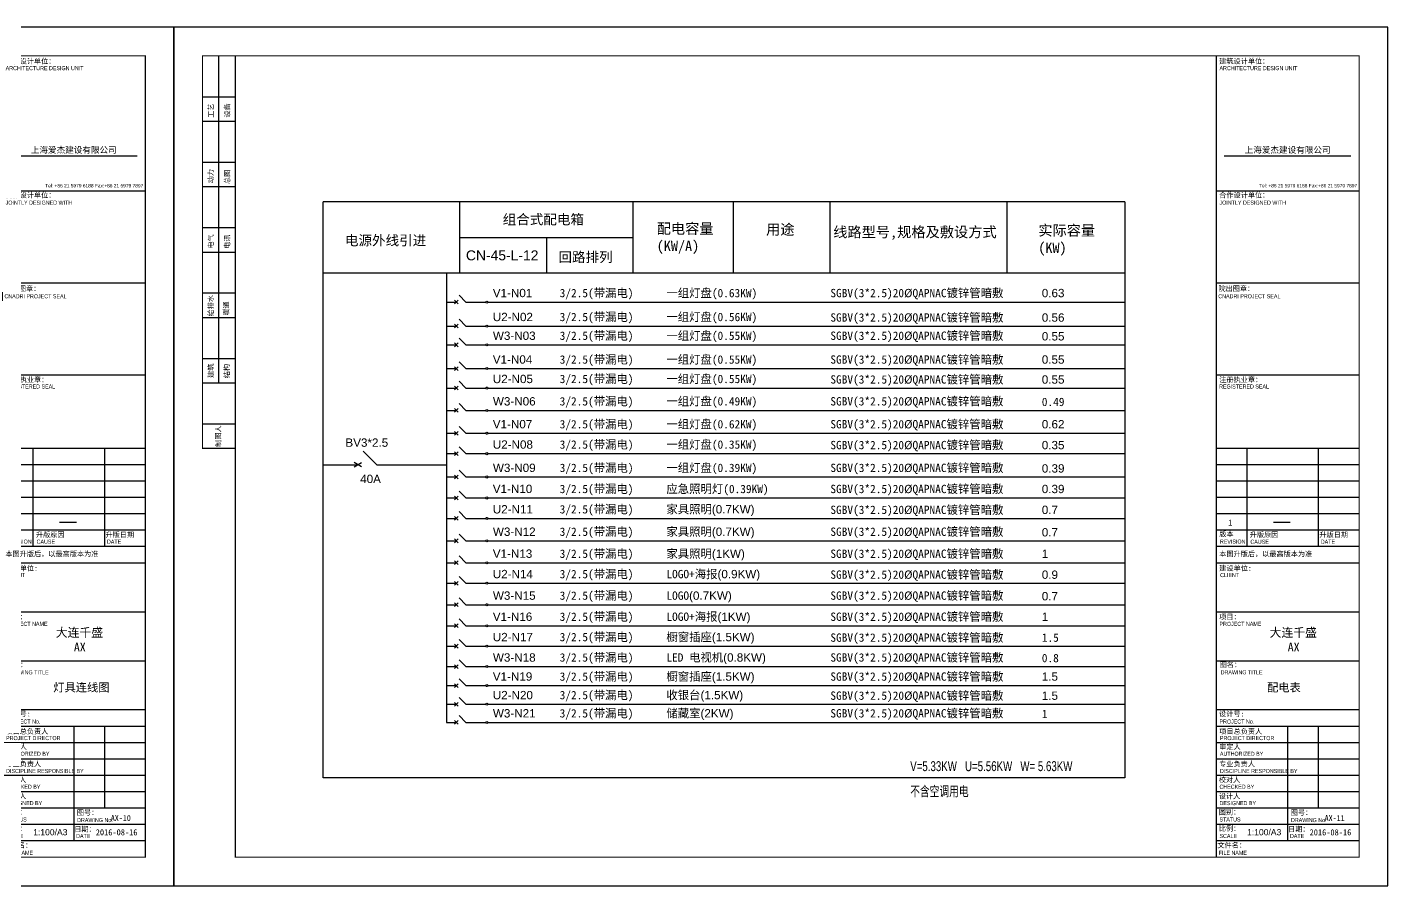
# Model space of a CAD drawing. Header units: millimetres. Extents: x 5896 to 6381, y 4295 to 4378.
# Drawn here: x 6335.81 to 6381.17, y 4349.11 to 4377.73 of the extents above; entities that cross this region are included whole.
import ezdxf

# ---------------------------------------------------------------- set-up
doc = ezdxf.new("R2010")
doc.units = ezdxf.units.MM
for name, color, linetype in [('GA_X DIM', 8, 'Continuous'), ('Wall-fugue', 16, 'Continuous'), ('图框', 254, 'Continuous'), ('线路图', 1, 'Continuous')]:
    doc.layers.add(name, color=color, linetype=linetype)
doc.styles.add('ARIAL', font='Arial.ttf')
doc.styles.add('FUGUE', font='Arial.ttf')
doc.styles.add('HT', font='')
doc.styles.get("Standard").update_dxf_attribs({"font": 'Arial.ttf'})
doc.styles.add('图签-仿宋', font='')
doc.styles.add('图签-黑体', font='')
doc.styles.add('标注', font='Arial.ttf', dxfattribs={"width": 0.7})
doc.styles.get('HT').set_extended_font_data('SimHei')
doc.styles.get('图签-仿宋').set_extended_font_data('FangSong_GB2312')
doc.styles.get('图签-黑体').set_extended_font_data('SimHei')

# ---------------------------------------------------------------- blocks, each defined once
blk = doc.blocks.new('tukuang')
at = {"layer": '图框'}
for p, q in [((155.6, 1739.4), (155.6, 2870.7)), ((3606.1, 2870.7), (3606.1, 99)), ((99, 2729.3), (212.1, 2729.3)), ((99, 2644.4), (212.1, 2644.4)), ((99, 2503), (212.1, 2503)), ((3634.3, 2525.2), (4072.7, 2525.2)), ((99, 2418.2), (212.1, 2418.2)), ((3606.1, 2404), (4101, 2404)), ((99, 2276.8), (212.1, 2276.8)), ((99, 2191.9), (212.1, 2191.9)), ((3606.1, 2085.9), (4101, 2085.9)), ((99, 2050.5), (212.1, 2050.5)), ((99, 1965.7), (212.1, 1965.7)), ((99, 1824.2), (212.1, 1824.2)), ((3606.1, 1767.7), (4101, 1767.7)), ((99, 1598), (212.1, 1598)), ((4101, 1513.1), (3606.1, 1513.1)), ((3712.1, 1513.1), (3712.1, 1173.7)), ((3959.6, 1513.1), (3959.6, 1173.7)), ((4101, 1456.6), (3606.1, 1456.6)), ((4101, 1400), (3606.1, 1400)), ((4101, 1343.4), (3606.1, 1343.4)), ((4101, 1286.9), (3606.1, 1286.9)), ((4101, 1230.3), (3606.1, 1230.3)), ((3804.6, 1257.4), (3862.4, 1257.4)), ((4101, 1173.7), (3606.1, 1173.7)), ((3606.1, 1117.2), (4101, 1117.2)), ((3606.1, 947.5), (4101, 947.5)), ((3606.1, 777.8), (4101, 777.8)), ((4101, 608.1), (3606.1, 608.1)), ((4101, 551.5), (3606.1, 551.5)), ((3853.5, 551.5), (3853.5, 155.6)), ((3959.6, 551.5), (3959.6, 268.7)), ((4101, 494.9), (3606.1, 494.9)), ((4101, 438.4), (3606.1, 438.4)), ((4101, 381.8), (3606.1, 381.8)), ((4101, 325.3), (3606.1, 325.3)), ((4101, 268.7), (3606.1, 268.7)), ((4101, 212.1), (3606.1, 212.1)), ((4101, 155.6), (3606.1, 155.6))]:
    blk.add_line(p, q, dxfattribs=at)
blk.add_lwpolyline([(0, 0), (4200, 0), (4200, 2969.7), (0, 2969.7)], close=True, dxfattribs=at)
at = {"layer": '图框', "const_width": 4.24}
for points in [[(99, 1511), (99, 2872.8)], [(99, 2870.7), (212.1, 2870.7)], [(99, 1739.4), (212.1, 1739.4)], [(99, 1513.1), (212.1, 1513.1)]]:
    blk.add_lwpolyline(points, dxfattribs=at)
blk.add_lwpolyline([(212.1, 2870.7), (4101, 2870.7), (4101, 99), (212.1, 99)], close=True, dxfattribs=at)
at = {"layer": '图框'}
for s, height, style, p in [('建筑设计单位：', 17.68, 'HT', (3616.6, 2843.5)), ('合作设计单位：', 17.68, 'HT', (3616.7, 2380.2)), ('院出图章：', 17.68, '图签-黑体', (3614.1, 2057)), ('注册执业章：', 17.68, '图签-黑体', (3616.9, 1741.7)), ('版本', 17.68, '图签-黑体', (3616.9, 1208.3)), ('1', 21.2, '图签-仿宋', (3647.7, 1245.3)), ('升版原因', 17.68, '图签-黑体', (3722.5, 1205.7)), ('升版日期', 17.68, '图签-黑体', (3963.4, 1205.7)), ('本图升版后，以最高版本为准', 17.677, '图签-黑体', (3616.9, 1139.3)), ('建设单位:', 17.68, '图签-黑体', (3616.8, 1089.8)), ('项目：', 17.68, '图签-黑体', (3616.8, 921.4)), ('图名：', 17.68, '图签-黑体', (3618.2, 756)), ('设计号:', 17.68, '图签-黑体', (3616.3, 585.7)), ('项目总负责人', 17.68, '图签-黑体', (3616.9, 525.2)), ('审定人', 17.68, '图签-黑体', (3616.9, 471.9)), ('专业负责人', 17.68, '图签-黑体', (3616.6, 412.8)), ('校对人', 17.68, '图签-黑体', (3615.3, 357.8)), ('设计人', 17.68, '图签-黑体', (3615.3, 301.3)), ('图别：', 17.68, '图签-黑体', (3615.3, 246.1)), ('图号：', 17.68, '图签-黑体', (3864.1, 244.6)), ('比例：', 17.68, '图签-黑体', (3615.4, 189.4)), ('日期：', 17.68, '图签-黑体', (3855.1, 187.1)), ('文件名：', 17.68, '图签-黑体', (3610.6, 131.4))]:
    blk.add_text(s, height=height, dxfattribs=dict(at, style=style)).set_placement(p)
at = {"layer": '图框', "style": 'ARIAL', "width": 0.75}
for s, height, p in [('ARCHITECTURE DESIGN UNIT', 14.141, (3617.7, 2821.1)), ('JOINTLY DESIGNED WITH', 14.141, (3617.7, 2356)), ('CNADRI PROJECT SEAL', 14.141, (3613.6, 2032.1)), ('REGISTERED SEAL', 14.141, (3616.4, 1720)), ('REVISION', 14.14, (3619.2, 1183.5)), ('CAUSE', 14.14, (3724.8, 1183.1)), ('DATE', 14.14, (3968.2, 1183.1)), ('CLIENT', 14.14, (3619.9, 1067.6)), ('PROJECT NAME', 14.141, (3617.7, 898.9)), ('DRAWING TITLE', 14.141, (3621.7, 731.4)), ('PROJECT No.', 14.141, (3617.7, 561.1)), ('PROJECT DIRECTOR', 14.141, (3619.2, 503.8)), ('AUTHORIZED BY', 14.141, (3619.2, 449.5)), ('DISCIPLINE RESPONSIBLE BY', 14.141, (3619.2, 390)), ('CHECKED BY', 14.14, (3617.7, 335.5)), ('DESIGNED BY', 14.141, (3617.7, 278.9)), ('STATUS', 14.14, (3617.7, 222.3)), ('DRAWING No.', 14.141, (3865.1, 220.2)), ('SCALE', 14.14, (3617.7, 165.1)), ('DATE', 14.14, (3861.6, 165.1)), ('FILE NAME', 14.14, (3614.9, 106.8))]:
    blk.add_text(s, height=height, dxfattribs=at).set_placement(p)
at = {"layer": '图框'}
for s, style, p in [('工艺', '图签-黑体', (136.9, 2656.3)), ('设备', '图签-黑体', (193.1, 2657.2)), ('动力', '图签-黑体', (136.3, 2429.7)), ('总图', '图签-黑体', (193.1, 2427.1)), ('电气', '图签-黑体', (136.9, 2203.8)), ('电讯', '图签-黑体', (193.1, 2202.8)), ('给排水', '图签-黑体', (136.3, 1969.5)), ('暖通', 'HT', (189.6, 1971.9)), ('建筑', '图签-黑体', (136.4, 1756.9)), ('结构', '图签-黑体', (191.7, 1755.6)), ('制图人', '图签-黑体', (162.3, 1518.2))]:
    blk.add_text(s, height=17.68, rotation=90, dxfattribs=dict(at, style=style)).set_placement(p)
at = {"layer": '图框', "insert": (3853.5, 2544), "char_height": 21.212, "width": 494.949, "attachment_point": 5, "line_spacing_factor": 0.66852, "style": 'FUGUE'}
blk.add_mtext('{\\fLiSu|b0|i0|c134|p49;\\C251;上海爱杰建设有限公司}', dxfattribs=at)
at = {"layer": '图框', "insert": (3754.5, 2415.4), "char_height": 21.647, "attachment_point": 7, "line_spacing_factor": 0.66852, "style": 'FUGUE'}
blk.add_mtext('{\\H0.55168x;\\C7;Tel: +86 21 5979 6188 Fax:+86 21 5979 7897}', dxfattribs=at)
at = {"layer": '图框', "insert": (3669.6, 890.8), "char_height": 30, "width": 393.518, "attachment_point": 1, "style": 'ARIAL'}
blk.add_mtext('\\pi121.59;{\\fSimSun|b0|i0|c134|p2;\\C7;大连千盛\\P\\pi184.27;AX}', dxfattribs=at)
at = {"layer": '图框', "attachment_point": 4}
for s, insert, char_height, width in [('1:100/A3', (3713, 185.2), 21.21, 119.272), ('{\\fSTSong|b0|i0|c0|p2;\\C7;201\\fSTSong|b0|i0|c134|p2;6-08\\fSTSong|b0|i0|c0|p2;-\\fSTSong|b0|i0|c134|p2;16}', (3929.5, 184.7), 21.2121, 11.04)]:
    blk.add_mtext(s, dxfattribs=dict(at, insert=insert, char_height=char_height, width=width))

msp = doc.modelspace()

# ---------------------------------------------------------------- linework, layer by layer
at = {"layer": '线路图'}
for p, q in [((6345.68, 4352.706), (6345.68, 4371.907)), ((6372.403, 4371.907), (6345.68, 4371.907)), ((6350.234, 4369.536), (6350.234, 4371.907)), ((6356.017, 4369.536), (6356.017, 4371.907)), ((6359.354, 4369.536), (6359.354, 4371.907)), ((6362.579, 4369.536), (6362.579, 4371.907)), ((6368.477, 4371.907), (6368.477, 4369.536)), ((6372.403, 4371.907), (6372.403, 4352.706)), ((6350.234, 4370.722), (6356.017, 4370.722)), ((6353.126, 4370.722), (6353.126, 4369.536)), ((6345.68, 4369.536), (6372.403, 4369.536)), ((6349.788, 4369.536), (6349.788, 4354.556)), ((6350.06, 4368.503), (6350.183, 4368.626)), ((6350.183, 4368.503), (6350.06, 4368.626)), ((6350.436, 4368.565), (6350.208, 4368.792)), ((6349.788, 4368.565), (6350.122, 4368.565)), ((6350.436, 4368.565), (6351.101, 4368.565)), ((6351.171, 4368.565), (6372.403, 4368.565)), ((6349.788, 4367.766), (6350.122, 4367.766)), ((6350.06, 4367.704), (6350.183, 4367.827)), ((6350.183, 4367.704), (6350.06, 4367.827)), ((6350.436, 4367.766), (6350.208, 4367.993)), ((6350.436, 4367.766), (6351.101, 4367.766)), ((6351.171, 4367.766), (6372.403, 4367.766)), ((6350.436, 4367.14), (6350.208, 4367.368)), ((6349.788, 4367.14), (6350.122, 4367.14)), ((6350.06, 4367.079), (6350.183, 4367.202)), ((6350.183, 4367.079), (6350.06, 4367.202)), ((6350.436, 4367.14), (6351.101, 4367.14)), ((6351.171, 4367.14), (6372.403, 4367.14)), ((6349.788, 4366.349), (6350.122, 4366.349)), ((6350.06, 4366.288), (6350.183, 4366.411)), ((6350.183, 4366.288), (6350.06, 4366.411)), ((6350.436, 4366.349), (6350.208, 4366.577)), ((6350.436, 4366.349), (6351.101, 4366.349)), ((6351.171, 4366.349), (6372.403, 4366.349)), ((6350.436, 4365.7), (6350.208, 4365.928)), ((6349.788, 4365.7), (6350.122, 4365.7)), ((6350.06, 4365.639), (6350.183, 4365.762)), ((6350.183, 4365.639), (6350.06, 4365.762)), ((6350.436, 4365.7), (6351.101, 4365.7)), ((6351.171, 4365.7), (6372.403, 4365.7)), ((6350.06, 4364.893), (6350.183, 4365.015)), ((6350.183, 4364.893), (6350.06, 4365.015)), ((6350.436, 4364.954), (6350.208, 4365.181)), ((6349.788, 4364.954), (6350.122, 4364.954)), ((6350.436, 4364.954), (6351.101, 4364.954)), ((6351.171, 4364.954), (6372.403, 4364.954)), ((6349.788, 4364.193), (6350.122, 4364.193)), ((6350.06, 4364.132), (6350.183, 4364.255)), ((6350.183, 4364.132), (6350.06, 4364.255)), ((6350.436, 4364.193), (6350.208, 4364.421)), ((6350.436, 4364.193), (6351.101, 4364.193)), ((6351.171, 4364.193), (6372.403, 4364.193)), ((6350.436, 4363.514), (6350.208, 4363.742)), ((6346.715, 4363.072), (6346.96, 4363.216)), ((6346.96, 4363.072), (6346.715, 4363.216)), ((6347.466, 4363.144), (6347.011, 4363.599)), ((6349.788, 4363.514), (6350.122, 4363.514)), ((6350.06, 4363.453), (6350.183, 4363.576)), ((6350.183, 4363.453), (6350.06, 4363.576)), ((6350.436, 4363.514), (6351.101, 4363.514)), ((6351.171, 4363.514), (6372.403, 4363.514)), ((6345.68, 4363.144), (6346.838, 4363.144)), ((6347.466, 4363.144), (6349.788, 4363.144)), ((6349.788, 4362.737), (6350.122, 4362.737)), ((6350.06, 4362.676), (6350.183, 4362.799)), ((6350.183, 4362.676), (6350.06, 4362.799)), ((6350.436, 4362.737), (6350.208, 4362.965)), ((6350.436, 4362.737), (6351.101, 4362.737)), ((6351.171, 4362.737), (6372.403, 4362.737)), ((6350.436, 4362.036), (6350.208, 4362.263)), ((6349.788, 4362.036), (6350.122, 4362.036)), ((6350.06, 4361.974), (6350.183, 4362.097)), ((6350.183, 4361.974), (6350.06, 4362.097)), ((6350.436, 4362.036), (6351.101, 4362.036)), ((6351.171, 4362.036), (6372.403, 4362.036)), ((6349.788, 4361.356), (6350.122, 4361.356)), ((6350.06, 4361.295), (6350.183, 4361.418)), ((6350.183, 4361.295), (6350.06, 4361.418)), ((6350.436, 4361.356), (6350.208, 4361.583)), ((6350.436, 4361.356), (6351.101, 4361.356)), ((6351.171, 4361.356), (6372.403, 4361.356)), ((6349.788, 4360.609), (6350.122, 4360.609)), ((6350.06, 4360.547), (6350.183, 4360.67)), ((6350.183, 4360.547), (6350.06, 4360.67)), ((6350.436, 4360.609), (6350.208, 4360.836)), ((6350.436, 4360.609), (6351.101, 4360.609)), ((6351.171, 4360.609), (6372.403, 4360.609)), ((6350.436, 4359.877), (6350.208, 4360.104)), ((6349.788, 4359.877), (6350.122, 4359.877)), ((6350.06, 4359.815), (6350.183, 4359.938)), ((6350.183, 4359.815), (6350.06, 4359.938)), ((6350.436, 4359.877), (6351.101, 4359.877)), ((6351.171, 4359.877), (6372.403, 4359.877)), ((6349.788, 4359.197), (6350.122, 4359.197)), ((6350.06, 4359.135), (6350.183, 4359.258)), ((6350.183, 4359.135), (6350.06, 4359.258)), ((6350.436, 4359.197), (6350.208, 4359.424)), ((6350.436, 4359.197), (6351.101, 4359.197)), ((6351.171, 4359.197), (6372.403, 4359.197)), ((6350.436, 4358.479), (6350.208, 4358.707)), ((6349.788, 4358.479), (6350.122, 4358.479)), ((6350.06, 4358.418), (6350.183, 4358.541)), ((6350.183, 4358.418), (6350.06, 4358.541)), ((6350.436, 4358.479), (6351.101, 4358.479)), ((6351.171, 4358.479), (6372.403, 4358.479)), ((6349.788, 4357.777), (6350.122, 4357.777)), ((6350.06, 4357.716), (6350.183, 4357.839)), ((6350.183, 4357.716), (6350.06, 4357.839)), ((6350.436, 4357.777), (6350.208, 4358.005)), ((6350.436, 4357.777), (6351.101, 4357.777)), ((6351.171, 4357.777), (6372.403, 4357.777)), ((6350.436, 4357.097), (6350.208, 4357.325)), ((6349.788, 4357.097), (6350.122, 4357.097)), ((6350.06, 4357.036), (6350.183, 4357.159)), ((6350.183, 4357.036), (6350.06, 4357.159)), ((6350.436, 4357.097), (6351.101, 4357.097)), ((6351.171, 4357.097), (6372.403, 4357.097)), ((6349.788, 4356.417), (6350.122, 4356.417)), ((6350.06, 4356.356), (6350.183, 4356.479)), ((6350.183, 4356.356), (6350.06, 4356.479)), ((6350.436, 4356.417), (6350.208, 4356.645)), ((6350.436, 4356.417), (6351.101, 4356.417)), ((6351.171, 4356.417), (6372.403, 4356.417)), ((6350.436, 4355.783), (6350.208, 4356.011)), ((6349.788, 4355.783), (6350.122, 4355.783)), ((6350.06, 4355.722), (6350.183, 4355.845)), ((6350.183, 4355.722), (6350.06, 4355.845)), ((6350.436, 4355.783), (6351.101, 4355.783)), ((6351.171, 4355.783), (6372.403, 4355.783)), ((6349.788, 4355.163), (6350.122, 4355.163)), ((6350.06, 4355.102), (6350.183, 4355.224)), ((6350.183, 4355.102), (6350.06, 4355.224)), ((6350.436, 4355.163), (6350.208, 4355.39)), ((6350.436, 4355.163), (6351.101, 4355.163)), ((6351.171, 4355.163), (6372.403, 4355.163)), ((6349.788, 4354.556), (6350.122, 4354.556)), ((6350.06, 4354.495), (6350.183, 4354.617)), ((6350.183, 4354.495), (6350.06, 4354.617)), ((6350.436, 4354.556), (6350.208, 4354.783)), ((6350.436, 4354.556), (6351.101, 4354.556)), ((6351.171, 4354.556), (6372.403, 4354.556)), ((6372.403, 4352.706), (6345.68, 4352.706))]:
    msp.add_line(p, q, dxfattribs=at)
for centre in [(6351.136, 4368.565), (6351.136, 4367.766), (6351.136, 4367.14), (6351.136, 4366.349), (6351.136, 4365.7), (6351.136, 4364.954), (6351.136, 4364.193), (6351.136, 4363.514), (6351.136, 4362.737), (6351.136, 4362.036), (6351.136, 4361.356), (6351.136, 4360.609), (6351.136, 4359.877), (6351.136, 4359.197), (6351.136, 4358.479), (6351.136, 4357.777), (6351.136, 4357.097), (6351.136, 4356.417), (6351.136, 4355.783), (6351.136, 4355.163), (6351.136, 4354.556)]:
    msp.add_circle(centre, 0.0347, dxfattribs=at)

# ---------------------------------------------------------------- block references
at = {"layer": 'GA_X DIM', "xscale": 0.009635294117647079, "yscale": 0.009635294117647079, "zscale": 0.009635294117647079}
for p in [(6300.236, 4349.112), (6340.704, 4349.112)]:
    msp.add_blockref('tukuang', p, dxfattribs=at)

# ---------------------------------------------------------------- texts
at = {"layer": 'Wall-fugue', "color": 1, "ltscale": 1000, "style": '标注'}
for s, p in [('组合式配电箱', (6351.665, 4371.155)), ('电源外线引进', (6346.405, 4370.456)), ('CN-45-L-12', (6350.44, 4369.957)), ('回路排列', (6353.523, 4369.901))]:
    msp.add_text(s, height=0.3312, dxfattribs=at).set_placement(p)
at = {"layer": 'Wall-fugue', "color": 1, "ltscale": 1000, "char_height": 0.33116, "attachment_point": 1, "style": '标注'}
for s, insert in [('V=5.33KW   U=5.56KW   W= 5.63KW', (6365.251, 4353.264)), ('{\\fSimSun|b0|i0|c134|p2;不含空调用电}', (6365.251, 4352.428))]:
    msp.add_mtext(s, dxfattribs=dict(at, insert=insert))
at = {"layer": '图框', "char_height": 0.27513, "attachment_point": 4}
for s, insert in [('{\\fSimSun|b0|i0|c134|p2;灯具连线图}', (6336.68, 4355.706)), ('{\\fSimSun|b0|i0|c134|p2;配电表}', (6377.148, 4355.706))]:
    msp.add_mtext_dynamic_manual_height_columns(s, width=1669.25803, gutter_width=1, heights=[0], dxfattribs=dict(at, insert=insert))
at = {"layer": '图框', "char_height": 0.19652, "width": 0.10228, "attachment_point": 4}
for s, insert in [('{\\fSimSun|b0|i0|c0|p2;A\\fSimSun|b0|i0|c134|p2;X\\fSimSun|b0|i0|c0|p2;-\\fSimSun|b0|i0|c134|p2;10}', (6338.599, 4351.368)), ('{\\fSimSun|b0|i0|c0|p2;A\\fSimSun|b0|i0|c134|p2;X\\fSimSun|b0|i0|c0|p2;-\\fSimSun|b0|i0|c134|p2;11}', (6379.067, 4351.368))]:
    msp.add_mtext(s, dxfattribs=dict(at, insert=insert))
at = {"layer": '线路图'}
for s, p in [('V1-N01', (6351.335, 4368.729)), ('U2-N02', (6351.335, 4367.931)), ('W3-N03', (6351.339, 4367.305)), ('V1-N04', (6351.335, 4366.514)), ('U2-N05', (6351.335, 4365.865)), ('W3-N06', (6351.339, 4365.119)), ('V1-N07', (6351.335, 4364.358)), ('BV3*2.5', (6346.422, 4363.743)), ('U2-N08', (6351.335, 4363.679)), ('W3-N09', (6351.339, 4362.902)), ('40A', (6346.914, 4362.534)), ('V1-N10', (6351.335, 4362.201)), ('U2-N11', (6351.335, 4361.521)), ('W3-N12', (6351.339, 4360.774)), ('V1-N13', (6351.335, 4360.042)), ('U2-N14', (6351.335, 4359.362)), ('W3-N15', (6351.339, 4358.644)), ('V1-N16', (6351.335, 4357.942)), ('U2-N17', (6351.335, 4357.262)), ('W3-N18', (6351.339, 4356.582)), ('V1-N19', (6351.335, 4355.948)), ('U2-N20', (6351.335, 4355.328)), ('W3-N21', (6351.339, 4354.721))]:
    msp.add_text(s, height=0.2779, dxfattribs=at).set_placement(p)
at = {"layer": '线路图', "attachment_point": 1}
for s, insert, char_height, width in [('{\\fSimSun|b0|i0|c134|p2;配电容量\\P(KW/A)}', (6356.799, 4371.189), 0.3474, 3.43736), ('{\\fSimSun|b0|i0|c134|p2;用途}', (6360.445, 4371.16), 0.3474, 3.43736), ('{\\fSimSun|b0|i0|c134|p2;线路型号,规格及敷设方式}', (6362.684, 4371.075), 0.3474, 9.12964), ('{\\fSimSun|b0|i0|c134|p2;实际容量\\P(KW)}', (6369.52, 4371.129), 0.3474, 3.43736), ('{\\fSimSun|b0|i0|c134|p2;3/2.5(带漏电)}', (6353.564, 4369.005), 0.27792, 3.43736), ('{\\fSimSun|b0|i0|c134|p2;一组灯盘(0.63KW)}', (6357.122, 4369.005), 0.27792, 3.43736), ('{\\fSimSun|b0|i0|c134|p2;SGBV(3*2.5)20%%CQAPNAC镀锌管暗敷}', (6362.589, 4369.005), 0.27792, 6.28717), ('0.63', (6369.638, 4369.005), 0.2779, 3.43736), ('{\\fSimSun|b0|i0|c134|p2;3/2.5(带漏电)}', (6353.564, 4368.208), 0.27792, 3.43736), ('{\\fSimSun|b0|i0|c134|p2;一组灯盘(0.56KW)}', (6357.122, 4368.208), 0.27792, 3.43736), ('{\\fSimSun|b0|i0|c134|p2;SGBV(3*2.5)20%%CQAPNAC镀锌管暗敷}', (6362.589, 4368.191), 0.27792, 6.28717), ('0.56', (6369.638, 4368.189), 0.2779, 3.43736), ('{\\fSimSun|b0|i0|c134|p2;3/2.5(带漏电)}', (6353.564, 4367.583), 0.27792, 3.43736), ('{\\fSimSun|b0|i0|c134|p2;一组灯盘(0.55KW)}', (6357.122, 4367.583), 0.27792, 3.43736), ('{\\fSimSun|b0|i0|c134|p2;SGBV(3*2.5)20%%CQAPNAC镀锌管暗敷}', (6362.589, 4367.583), 0.27792, 6.28717), ('0.55', (6369.638, 4367.564), 0.2779, 3.43736), ('{\\fSimSun|b0|i0|c134|p2;3/2.5(带漏电)}', (6353.564, 4366.79), 0.27792, 3.43736), ('{\\fSimSun|b0|i0|c134|p2;一组灯盘(0.55KW)}', (6357.122, 4366.79), 0.27792, 3.43736), ('{\\fSimSun|b0|i0|c134|p2;SGBV(3*2.5)20%%CQAPNAC镀锌管暗敷}', (6362.589, 4366.79), 0.27792, 6.28717), ('0.55', (6369.638, 4366.79), 0.2779, 3.43736), ('{\\fSimSun|b0|i0|c134|p2;3/2.5(带漏电)}', (6353.564, 4366.143), 0.27792, 3.43736), ('{\\fSimSun|b0|i0|c134|p2;一组灯盘(0.55KW)}', (6357.122, 4366.143), 0.27792, 3.43736), ('{\\fSimSun|b0|i0|c134|p2;SGBV(3*2.5)20%%CQAPNAC镀锌管暗敷}', (6362.589, 4366.126), 0.27792, 6.28717), ('0.55', (6369.638, 4366.124), 0.2779, 3.43736), ('{\\fSimSun|b0|i0|c134|p2;3/2.5(带漏电)}', (6353.564, 4365.397), 0.27792, 3.43736), ('{\\fSimSun|b0|i0|c134|p2;一组灯盘(0.49KW)}', (6357.122, 4365.397), 0.27792, 3.43736), ('{\\fSimSun|b0|i0|c134|p2;SGBV(3*2.5)20%%CQAPNAC镀锌管暗敷}', (6362.589, 4365.397), 0.27792, 6.28717), ('{\\fSimSun|b0|i0|c134|p2;0.49}', (6369.638, 4365.378), 0.27792, 3.43736), ('{\\fSimSun|b0|i0|c134|p2;3/2.5(带漏电)}', (6353.564, 4364.634), 0.27792, 3.43736), ('{\\fSimSun|b0|i0|c134|p2;一组灯盘(0.62KW)}', (6357.122, 4364.634), 0.27792, 3.43736), ('{\\fSimSun|b0|i0|c134|p2;SGBV(3*2.5)20%%CQAPNAC镀锌管暗敷}', (6362.589, 4364.634), 0.27792, 6.28717), ('0.62', (6369.638, 4364.634), 0.2779, 3.43736), ('{\\fSimSun|b0|i0|c134|p2;3/2.5(带漏电)}', (6353.564, 4363.957), 0.27792, 3.43736), ('{\\fSimSun|b0|i0|c134|p2;一组灯盘(0.35KW)}', (6357.122, 4363.957), 0.27792, 3.43736), ('{\\fSimSun|b0|i0|c134|p2;SGBV(3*2.5)20%%CQAPNAC镀锌管暗敷}', (6362.589, 4363.939), 0.27792, 6.28717), ('0.35', (6369.638, 4363.938), 0.2779, 3.43736), ('{\\fSimSun|b0|i0|c134|p2;3/2.5(带漏电)}', (6353.564, 4363.18), 0.27792, 3.43736), ('{\\fSimSun|b0|i0|c134|p2;一组灯盘(0.39KW)}', (6357.122, 4363.18), 0.27792, 3.43736), ('{\\fSimSun|b0|i0|c134|p2;SGBV(3*2.5)20%%CQAPNAC镀锌管暗敷}', (6362.589, 4363.18), 0.27792, 6.28717), ('0.39', (6369.638, 4363.161), 0.2779, 3.43736), ('{\\fSimSun|b0|i0|c134|p2;3/2.5(带漏电)}', (6353.564, 4362.476), 0.27792, 3.43736), ('{\\fSimSun|b0|i0|c134|p2;应急照明灯(0.39KW)}', (6357.122, 4362.476), 0.27792, 3.43736), ('{\\fSimSun|b0|i0|c134|p2;SGBV(3*2.5)20%%CQAPNAC镀锌管暗敷}', (6362.589, 4362.476), 0.27792, 6.28717), ('0.39', (6369.638, 4362.476), 0.2779, 3.43736), ('{\\fSimSun|b0|i0|c134|p2;3/2.5(带漏电)}', (6353.564, 4361.799), 0.27792, 3.43736), ('{\\fSimSun|b0|i0|c134|p2;家具照明}(0.7KW)', (6357.122, 4361.799), 0.27792, 3.43736), ('{\\fSimSun|b0|i0|c134|p2;SGBV(3*2.5)20%%CQAPNAC镀锌管暗敷}', (6362.589, 4361.781), 0.27792, 6.28717), ('0.7', (6369.638, 4361.78), 0.2779, 3.43736), ('{\\fSimSun|b0|i0|c134|p2;3/2.5(带漏电)}', (6353.564, 4361.051), 0.27792, 3.43736), ('{\\fSimSun|b0|i0|c134|p2;家具照明}(0.7KW)', (6357.122, 4361.051), 0.27792, 3.43736), ('{\\fSimSun|b0|i0|c134|p2;SGBV(3*2.5)20%%CQAPNAC镀锌管暗敷}', (6362.589, 4361.051), 0.27792, 6.28717), ('0.7', (6369.638, 4361.032), 0.2779, 3.43736), ('{\\fSimSun|b0|i0|c134|p2;3/2.5(带漏电)}', (6353.564, 4360.317), 0.27792, 3.43736), ('{\\fSimSun|b0|i0|c134|p2;家具照明}(1KW)', (6357.122, 4360.317), 0.27792, 3.43736), ('{\\fSimSun|b0|i0|c134|p2;SGBV(3*2.5)20%%CQAPNAC镀锌管暗敷}', (6362.589, 4360.317), 0.27792, 6.28717), ('1', (6369.638, 4360.317), 0.278, 3.43736), ('{\\fSimSun|b0|i0|c134|p2;3/2.5(带漏电)}', (6353.564, 4359.639), 0.27792, 3.43736), ('{\\fSimSun|b0|i0|c134|p2;LOGO+海报}(0.9KW)', (6357.122, 4359.639), 0.27792, 3.43736), ('{\\fSimSun|b0|i0|c134|p2;SGBV(3*2.5)20%%CQAPNAC镀锌管暗敷}', (6362.589, 4359.622), 0.27792, 6.28717), ('0.9', (6369.638, 4359.62), 0.2779, 3.43736), ('{\\fSimSun|b0|i0|c134|p2;3/2.5(带漏电)}', (6353.564, 4358.922), 0.27792, 3.43736), ('{\\fSimSun|b0|i0|c134|p2;LOGO}(0.7KW)', (6357.122, 4358.922), 0.27792, 3.43736), ('{\\fSimSun|b0|i0|c134|p2;SGBV(3*2.5)20%%CQAPNAC镀锌管暗敷}', (6362.589, 4358.922), 0.27792, 6.28717), ('0.7', (6369.638, 4358.903), 0.2779, 3.43736), ('{\\fSimSun|b0|i0|c134|p2;3/2.5(带漏电)}', (6353.564, 4358.218), 0.27792, 3.43736), ('{\\fSimSun|b0|i0|c134|p2;LOGO+海报}(1KW)', (6357.122, 4358.218), 0.27792, 3.43736), ('{\\fSimSun|b0|i0|c134|p2;SGBV(3*2.5)20%%CQAPNAC镀锌管暗敷}', (6362.589, 4358.218), 0.27792, 6.28717), ('1', (6369.638, 4358.218), 0.278, 3.43736), ('{\\fSimSun|b0|i0|c134|p2;3/2.5(带漏电)}', (6353.564, 4357.54), 0.27792, 3.43736), ('{\\fSimSun|b0|i0|c134|p2;橱窗插座}(1.5KW)', (6357.122, 4357.54), 0.27792, 3.43736), ('{\\fSimSun|b0|i0|c134|p2;SGBV(3*2.5)20%%CQAPNAC镀锌管暗敷}', (6362.589, 4357.523), 0.27792, 6.28717), ('{\\fSimSun|b0|i0|c134|p2;1.5}', (6369.638, 4357.521), 0.27792, 3.43736), ('{\\fSimSun|b0|i0|c134|p2;3/2.5(带漏电)}', (6353.564, 4356.86), 0.27792, 3.43736), ('{\\fSimSun|b0|i0|c134|p2;LED 电视机}(0.8KW)', (6357.122, 4356.86), 0.27792, 3.43736), ('{\\fSimSun|b0|i0|c134|p2;SGBV(3*2.5)20%%CQAPNAC镀锌管暗敷}', (6362.589, 4356.86), 0.27792, 6.28717), ('{\\fSimSun|b0|i0|c134|p2;0.8}', (6369.638, 4356.841), 0.27792, 3.43736), ('{\\fSimSun|b0|i0|c134|p2;3/2.5(带漏电)}', (6353.564, 4356.224), 0.27792, 3.43736), ('{\\fSimSun|b0|i0|c134|p2;橱窗插座}(1.5KW)', (6357.122, 4356.224), 0.27792, 3.43736), ('{\\fSimSun|b0|i0|c134|p2;SGBV(3*2.5)20%%CQAPNAC镀锌管暗敷}', (6362.589, 4356.224), 0.27792, 6.28717), ('1.5', (6369.638, 4356.224), 0.2779, 3.43736), ('{\\fSimSun|b0|i0|c134|p2;3/2.5(带漏电)}', (6353.564, 4355.606), 0.27792, 3.43736), ('{\\fSimSun|b0|i0|c134|p2;收银台}(1.5KW)', (6357.122, 4355.606), 0.27792, 3.43736), ('{\\fSimSun|b0|i0|c134|p2;SGBV(3*2.5)20%%CQAPNAC镀锌管暗敷}', (6362.589, 4355.588), 0.27792, 6.28717), ('1.5', (6369.638, 4355.587), 0.2779, 3.43736), ('{\\fSimSun|b0|i0|c134|p2;3/2.5(带漏电)}', (6353.564, 4354.999), 0.27792, 3.43736), ('{\\fSimSun|b0|i0|c134|p2;储藏室}(2KW)', (6357.122, 4354.999), 0.27792, 3.43736), ('{\\fSimSun|b0|i0|c134|p2;SGBV(3*2.5)20%%CQAPNAC镀锌管暗敷}', (6362.589, 4354.999), 0.27792, 6.28717), ('{\\fSimSun|b0|i0|c134|p2;1}', (6369.638, 4354.979), 0.27792, 3.43736)]:
    msp.add_mtext(s, dxfattribs=dict(at, insert=insert, char_height=char_height, width=width))

doc.saveas('drawing.dxf')
